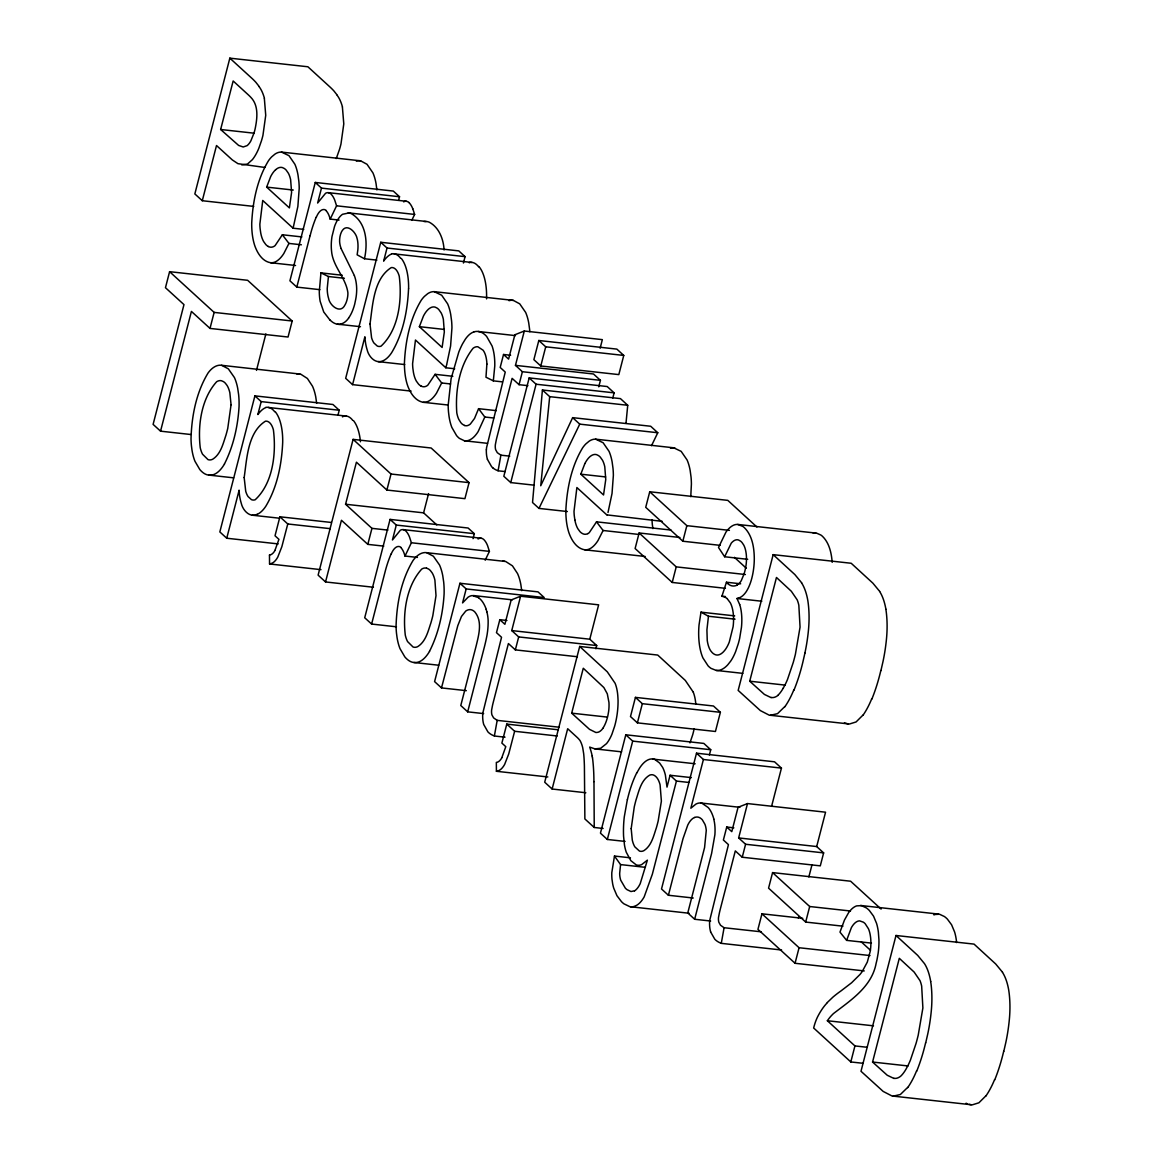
<?xml version="1.0" encoding="UTF-8"?>
<svg xmlns="http://www.w3.org/2000/svg" width="1163" height="1163" viewBox="0 0 1163 1163"><rect width="100%" height="100%" fill="white"/><g stroke="black" fill="none" stroke-linecap="round" stroke-linejoin="round"><path stroke-width="1.5" d="M408.547 288.657C407.559 310.768 403.11 333.519 391.64 352.694A42.769 18.957 -83.7 0 1 383.063 360.763C375.431 364.368 368.656 356.634 367.13 349.758A36.983 16.384 -83.7 0 1 364.891 336.776L352.578 384.633L411.106 391.102M486.556 298.891L486.585 297.277A41.272 18.288 -83.7 0 0 479.345 267.054L478.705 266.487M625.985 423.361L627.729 405.276L620.446 398.618L542.409 389.998L532.538 502.518L538.978 508.405L567.355 511.531M542.409 389.998L549.692 396.656L540.737 485.756L572.647 417.648L650.684 426.254L657.778 432.738L651.513 445.705M690.764 496.688L691.404 484.012A43.787 19.408 -83.7 0 0 691.04 476.99L690.168 470.55A42.958 19.03 -83.7 0 0 687.071 459.937L681.169 451.36L673.711 447.799A43.99 19.495 -83.7 0 0 670.47 448.206M742.837 673.362L716.234 670.426L711.044 668.376A64.561 28.61 -83.7 0 1 708.078 665.847L702.903 657.88A42.769 18.942 -83.7 0 1 699.733 646.715A45.779 20.28 -83.7 0 1 699.007 641.031A42.638 18.899 -83.7 0 1 699.036 624.996L700.984 612.16L708.456 616.245L706.915 629.895L707.235 640.362A25.586 11.339 -83.7 0 0 710.695 650.8L712.076 652.472A34.512 15.293 -83.7 0 0 713.806 653.926L715.056 654.595A28.305 12.546 -83.7 0 0 720.886 653.911L721.554 653.446A32.797 14.538 -83.7 0 0 723.575 651.673L724.869 650.175A28.639 12.691 -83.7 0 0 729.288 642.049L733.097 626.755A26.429 11.703 -83.7 0 0 733.475 616.012A28.595 12.662 -83.7 0 0 733.083 612.16A26.676 11.819 -83.7 0 0 730.349 602.87L727.268 598.756M502.198 381.842L493.33 380.853L494.784 365.865A36.475 16.166 -83.7 0 0 492.08 345.993L486.672 336.485A62.889 27.868 -83.7 0 0 484.433 334.304A51.884 22.984 -83.7 0 0 473.835 331.906M342.227 275.238L320.944 272.883L319.287 291.826A33.654 14.915 -83.7 0 0 320.159 301.348L323.736 311.989L330.205 320.363M376.885 260.134L364.47 258.753C367.93 243.212 366.679 222.598 351.415 213.701A49.951 22.126 -83.7 0 0 348.973 212.945L342.562 214.283A28.93 12.822 -83.7 0 0 338.215 218.935L337.532 220.011A26.851 11.892 -83.7 0 0 334.551 226.422L332.007 236.482A26.138 11.586 -83.7 0 0 331.295 243.794L331.266 245.64A24.394 10.816 -83.7 0 0 331.542 250.975C332.691 266.371 345.876 277.666 347.882 292.669A10.234 4.536 -83.7 0 1 347.65 296.725L347.417 298.121A14.16 6.266 -83.7 0 1 346.167 302.438A13.694 6.062 -83.7 0 1 345.004 304.895C340.454 314.519 329.652 305.476 328.577 298.266A20.934 9.275 -83.7 0 1 327.457 292.669A21.414 9.493 -83.7 0 1 327.225 288.497L328.431 276.518L320.944 272.883M527.915 385.665L519.047 384.677L512.113 378.338L497.284 435.863A87.923 38.961 -83.7 0 0 496.296 439.847L495.351 444.688A5.364 2.384 -83.7 0 0 495.293 445.356A7.618 3.373 -83.7 0 0 495.642 449.688L497.313 452.683L500.89 455.169L498.084 470.797L505.178 471.582M505.018 737.182L494.377 736.005L497.183 720.362L493.606 717.891L491.934 714.896A7.618 3.373 -83.7 0 1 491.571 710.564A5.364 2.384 -83.7 0 1 491.644 709.895L492.589 705.054A87.923 38.961 -83.7 0 1 493.577 701.056L508.405 643.546L515.34 649.884L577.415 656.746M781.58 950.011L721.278 943.353L724.084 927.725L720.522 925.239L718.836 922.244A7.618 3.373 -83.7 0 1 718.472 917.912A5.364 2.384 -83.7 0 1 718.545 917.244L719.504 912.403A87.923 38.961 -83.7 0 1 720.479 908.419L735.307 850.894L742.241 857.233L820.293 865.854L823.637 852.886L816.688 846.548L738.65 837.927L747.504 803.575L825.556 812.196L816.688 846.548M689.121 913.246L629.866 906.675L623.92 903.825A81.323 36.024 -83.7 0 1 621.493 901.674L616.942 895.684L613.744 888.183A38.248 16.951 -83.7 0 1 612.668 883.865L611.985 879.228A25.484 11.296 -83.7 0 1 611.811 872.628L614.471 856.055L620.562 864.589L619.675 873.398A13.302 5.888 -83.7 0 0 620.083 877.658A20.905 9.26 -83.7 0 0 620.708 880.173L625.36 888.183A56.609 25.077 -83.7 0 0 627.09 889.695L630.986 891.527L634.504 890.829M804.927 653.097L802.892 661.994A105.629 46.796 -83.7 0 1 793.835 690.444M627.38 799.461L624.269 816.964A56.885 25.208 -83.7 0 0 623.572 836.212L624.458 844.934A36.94 16.369 -83.7 0 0 626.29 852.261L630.811 860.635L636.234 864.879A35.253 15.613 -83.7 0 0 641.656 864.618L647.384 860.155L640.188 883.72A24.045 10.656 -83.7 0 1 634.504 890.902M880.929 670.615L882.964 661.718A90.205 39.964 -83.7 0 0 886.511 638.574A60.214 26.676 -83.7 0 0 885.872 609.223M925.719 1042.833L927.754 1033.951A90.205 39.964 -83.7 0 0 931.301 1010.807A60.214 26.676 -83.7 0 0 930.676 981.441M1003.771 1051.454L1005.806 1042.557A90.205 39.964 -83.7 0 0 1009.353 1019.428A60.214 26.676 -83.7 0 0 1008.714 990.062A50.765 22.49 -83.7 0 0 1002.477 972.355M160.552 431.168L191.415 311.422L210.009 328.417L288.046 337.023L292.175 321.003L247.632 280.298L169.594 271.677L165.466 287.712L183.972 304.619L153.109 424.379L160.552 431.168L190.703 434.497M337.299 95.25L333.941 90.976A189.264 83.852 -83.7 0 0 330.437 87.414L307.89 66.771L229.838 58.15L194.846 193.93L202.289 200.719L253.723 206.403M202.289 200.719L216.507 145.52L232.396 159.985L237.964 163.678L264.844 167.457M220.636 129.5L233.152 80.974L248.141 94.683A172.531 76.438 -83.7 0 1 250.83 97.329C258.971 105.629 257.212 118.757 255.075 129.108A37.579 16.645 -83.7 0 1 254.028 132.989L250.874 140.854A22.024 9.755 -83.7 0 1 247.079 145.651L243.198 146.989L238.619 145.419L220.636 129.5L254.348 133.222M210.009 328.417L214.137 312.396L169.594 271.677M256.485 370.372L265.876 333.926M337.997 415.031L339.233 410.234L332.952 404.491L254.901 395.871L219.836 531.927L226.741 538.236L278.175 543.906M398.662 200.051L399.52 196.736L393.312 191.066L315.275 182.446L289.921 280.806L296.812 287.101L319.869 289.66M257.895 414.391L261.195 401.613L254.901 395.871M226.741 538.236L239.084 490.35M315.275 182.446L321.482 188.115L317.63 203.031L325.582 193.247A20.251 8.97 -83.7 0 1 330.874 193.916A31.532 13.971 -83.7 0 1 334.726 200.109L336.572 205.807L330.219 219.095L339.087 220.083M296.812 287.101L310.085 235.609M331.353 522.463L279.905 516.794L275.02 535.78L278.931 539.356L274.991 550.259M279.905 516.794L287.77 523.975L281.853 546.697L277.768 557.121A23.987 10.627 -83.7 0 1 272.098 563.197L269.554 563.968L269.467 555.085M463.426 263.027L465.069 256.645L458.789 250.888L380.752 242.282L345.673 378.324L352.578 384.633M383.732 260.803L387.032 248.024L380.752 242.282M387.904 530.11L371.942 528.351L345.571 504.248L356.416 462.191L386.886 490.045L464.924 498.665L469.052 482.645L431.139 448.002L353.101 439.381L318.11 575.147L325.538 581.951L373.425 587.242M325.538 581.951L341.442 520.268L367.813 544.371L383.775 546.13M367.813 544.371L371.942 528.351M386.886 490.045L391.015 474.024L353.101 439.381M473.036 538.658L474.33 533.686L468.108 528.017L390.07 519.396L364.717 617.757L371.622 624.051L396.452 626.799M390.07 519.396L396.278 525.065L392.44 539.981L400.392 530.183A20.251 8.97 -83.7 0 1 405.683 530.866A31.532 13.971 -83.7 0 1 409.521 537.059L411.382 542.758L405.015 556.045L417.43 557.426M371.622 624.051L384.895 572.559A70.391 31.183 -83.7 0 1 391.03 554.097M436.794 524.906L423.608 512.854L428.58 493.592M510.63 355.267L503.535 354.482L500.192 367.45L505.251 372.073L486.585 447.595A12.619 5.597 -83.7 0 0 486.396 449.79M598.756 386.814L600.428 380.33L522.391 371.724L515.456 365.371L524.309 331.019L602.347 339.64L600.137 348.231M459.952 583.259L466.174 588.929L544.211 597.549L538.004 591.865L459.952 583.259L434.599 681.605L441.504 687.914L466.334 690.662M466.174 588.929L462.569 602.914L467.962 597.288A35.486 15.73 -83.7 0 1 472.251 595.572L478.633 597.651M519.047 384.677L522.391 371.724M441.504 687.914L457.786 625.694L461.464 616.463L465.781 611.026A28.857 12.793 -83.7 0 1 472.847 610.415L473.399 610.779A34.018 15.075 -83.7 0 1 474.853 611.985C482.689 621.507 478.763 634.969 476.205 645.712L460.781 705.534L467.686 711.843L483.648 713.602M612.756 398.109L614.122 392.847L607.217 386.538L529.18 377.917L503.826 476.278L510.731 482.587L533.788 485.131M538.818 340.497L533.875 359.672L540.78 365.982L618.818 374.602L623.761 355.427L616.87 349.118L538.818 340.497L545.723 346.807L623.761 355.427M510.731 482.587L536.085 384.226L529.18 377.917M540.78 365.982L545.723 346.807M467.686 711.843L484.637 645.988A136.027 60.272 -83.7 0 0 485.945 640.435L486.832 636.161A25.964 11.499 -83.7 0 0 487.224 633.85A35.035 15.526 -83.7 0 0 488.14 620.504A24.874 11.019 -83.7 0 0 486.832 611.782M506.923 620.475L499.828 619.69L496.485 632.657L501.544 637.28L482.878 712.803A12.619 5.597 -83.7 0 0 482.689 714.998A17.721 7.85 -83.7 0 0 483.721 724.476L487.879 731.847A55.039 24.379 -83.7 0 0 489.071 732.981A67.817 30.049 -83.7 0 0 494.391 735.917M596.721 645.538L518.683 636.917L511.749 630.579L520.602 596.226L598.64 604.833L589.786 639.199L596.721 645.538L595.892 648.78M515.34 649.884L518.683 636.917M558.211 729.783L506.777 724.098L501.878 743.084L505.789 746.661L501.864 757.578M506.777 724.098L514.628 731.28L508.711 754.002L504.64 764.425A23.987 10.627 -83.7 0 1 498.971 770.517L496.412 771.287L496.339 762.405A17.256 7.647 -83.7 0 0 501.907 757.695M693.133 691.927L685.312 680.428L657.735 655.06L579.697 646.454L544.706 782.219L552.134 789.023L585.832 792.744M552.134 789.023L567.675 728.721L576.993 737.255A64.27 28.479 -83.7 0 1 579.988 740.511L580.279 741.035A29.235 12.953 -83.7 0 1 582.721 747.78L583.681 753.74A69.155 30.645 -83.7 0 1 584.175 760.282A150.899 66.858 -83.7 0 1 584.408 766.199L584.873 818.941L594.235 827.475L603.103 828.463M602.797 728.46A22.199 9.842 -83.7 0 1 596.75 732.443A28.29 12.531 -83.7 0 1 595.863 732.486L589.539 729.361L571.687 713.166L583.274 668.245L603.873 687.551L607.304 693.831L608.947 702.408A21.065 9.333 -83.7 0 1 608.598 711.596L607.973 715.143A26.807 11.877 -83.7 0 1 607.188 718.356A24.074 10.671 -83.7 0 1 602.783 728.372M679.919 537.48L639.127 532.974L635.114 548.529L672.214 582.445L725.421 588.318M756.939 527.013L727.791 500.366L649.739 491.76L645.727 507.315L682.841 541.231L720.086 545.345M709.372 754.991L710.738 749.728L703.833 743.419L625.796 734.798L600.442 833.159L607.333 839.468L625.083 841.416M635.434 697.378L630.491 716.553L637.397 722.863L715.434 731.483L720.377 712.308L713.471 705.999L635.434 697.378L642.339 703.688L720.377 712.308M672.214 582.445L676.226 566.875L639.127 532.974M682.841 541.231L686.853 525.661L649.739 491.76M607.333 839.468L632.687 741.107L625.796 734.798M637.397 722.863L642.339 703.688M691.36 777.611L670.062 775.256L667.01 787.118L665.367 775.009A35.995 15.948 -83.7 0 0 662.663 767.435L659.639 763.044L655.351 759.846M670.062 775.256L676.43 781.071L652.356 874.183L644.186 896.877A36.213 16.049 -83.7 0 1 636.219 905.541L634.155 906.413A42.013 18.623 -83.7 0 1 632.032 906.806L630.593 906.777M771.578 806.381L781.449 768.103L774.543 761.809L696.506 753.188L661.514 888.968L668.405 895.263L693.235 898.01M668.405 895.263L683.015 838.654L687.755 825.076A23.885 10.583 -83.7 0 1 694.645 817.473M696.506 753.188L703.411 759.497L690.851 808.212L695.954 804.069A38.423 17.023 -83.7 0 1 701.827 803.168L708.136 807.485A39.993 17.721 -83.7 0 1 713.849 819.072M879.679 591.4L872.89 583.172L851.2 563.27L773.162 554.649L738.171 690.415L760.34 710.578L769.194 715.158L849.426 724.011L856.07 721.961L862.873 715.187M771.098 697.626L764.396 694.413L749.728 681.198L776.462 577.473L791.32 591.255L797.178 599.832A31.154 13.796 -83.7 0 1 798.836 605.254L800.057 627.119L795.39 654.333A133.047 58.95 -83.7 0 1 793.224 662.532L787.555 679.323A62.642 27.752 -83.7 0 1 785.432 684.062L783.31 688.089M710.637 921.023L694.66 919.264L711.611 853.409L714.896 834.714A26.691 11.834 -83.7 0 0 714.009 820.133L713.791 819.174M733.824 827.823L726.73 827.038L723.386 840.006L728.445 844.629L709.779 920.151A12.619 5.597 -83.7 0 0 709.59 922.346A17.721 7.85 -83.7 0 0 710.637 931.825M742.241 857.233L745.585 844.265L738.65 837.927M802.746 918.319L761.954 913.813L757.942 929.368L795.056 963.284L864.225 970.916M881.103 909.073L850.618 881.22L772.581 872.599L768.569 888.154L805.683 922.07L842.928 926.184M808.852 876.946L812.007 864.749M795.056 963.284L799.068 947.729L761.954 913.813M805.683 922.07L809.681 906.515L772.581 872.599M863.222 1063.316L850.807 1061.95L854.936 1045.93L827.373 1020.736A59.4 26.313 -83.7 0 1 832.621 1014.412A53.6 23.754 -83.7 0 1 833.449 1013.584C850.909 1000.136 871.857 986.704 876.146 963.24A45.72 20.265 -83.7 0 0 877.091 959.242L878.138 953.311A36.998 16.384 -83.7 0 0 878.937 939.704L878.356 932.072A38.917 17.241 -83.7 0 0 876.553 923.364L873.544 916.168L869.343 910.484A75.086 33.262 -83.7 0 0 866.362 907.91L861.463 905.628L856.709 905.875A39.368 17.445 -83.7 0 0 852.988 907.925A37.478 16.602 -83.7 0 0 848.568 912.737L844.469 920.049L839.977 932.13L846.62 940.373L871.45 943.106M1002.521 972.239L995.732 964.011L974.042 944.109L896.004 935.488L860.998 1071.268L883.168 1091.417L892.021 1095.997L972.253 1104.85L978.897 1102.8L985.701 1096.026M893.94 1078.464L887.238 1075.252L872.57 1062.037L899.304 958.312L914.162 972.094L920.02 980.671A31.154 13.796 -83.7 0 1 921.663 986.093L922.884 1007.958L918.218 1035.172A133.047 58.95 -83.7 0 1 916.066 1043.371L910.396 1060.176A62.642 27.752 -83.7 0 1 908.274 1064.901L906.137 1068.942A40.705 18.041 -83.7 0 1 900.802 1076.095A33.233 14.726 -83.7 0 1 893.954 1078.305M446.723 364.426L450.59 345.963L451.942 327.879A43.787 19.408 -83.7 0 0 451.578 320.843L450.706 314.417A42.958 19.03 -83.7 0 0 447.61 303.805L441.693 295.228L434.235 291.666A43.99 19.495 -83.7 0 0 427.737 293.643L424.437 296.391A44.761 19.829 -83.7 0 0 421.21 300.287C409.914 318.909 405.465 341.195 404.433 362.74A43.874 19.437 -83.7 0 0 404.84 372.145A44.746 19.829 -83.7 0 0 405.407 376.507A43.453 19.262 -83.7 0 0 407.791 386.072C410.408 393.109 415.38 401.09 423.434 402.311L448.264 405.044M608.016 512.461L612.029 493.49L613.366 475.391A43.787 19.408 -83.7 0 0 613.003 468.369L612.131 461.929A42.958 19.03 -83.7 0 0 609.034 451.317L603.117 442.74L595.674 439.178A43.99 19.495 -83.7 0 0 589.161 441.17L585.861 443.917A44.761 19.829 -83.7 0 0 582.648 447.799C571.353 466.421 566.89 488.707 565.858 510.252A43.874 19.437 -83.7 0 0 566.265 519.672A44.746 19.829 -83.7 0 0 566.832 524.033A43.453 19.262 -83.7 0 0 569.216 533.584C571.847 540.621 576.804 548.616 584.873 549.823L645.174 556.481M446.592 364.935L445.822 367.77L454.689 368.758M846.62 940.373L851.374 927.667A24.743 10.961 -83.7 0 1 854.805 923.131A25.324 11.223 -83.7 0 1 859.69 920.892L863.397 922.201A40.545 17.968 -83.7 0 1 865.214 923.756L868.47 928.801A25.15 11.136 -83.7 0 1 870.535 936.985A27.36 12.124 -83.7 0 1 870.767 939.37L870.84 940.562A23.434 10.38 -83.7 0 1 870.2 951.465L867.293 962.121L862.205 971.556A60.709 26.894 -83.7 0 1 859.995 974.463L851.578 982.793L840.965 990.934A260.439 115.384 -83.7 0 0 832.926 997.127L827.329 1002.491M303.747 229.387L293.105 228.21L297.873 206.403L299.211 188.319A43.787 19.408 -83.7 0 0 298.847 181.283L297.975 174.857A42.958 19.03 -83.7 0 0 294.879 164.245L288.976 155.668L281.519 152.091A43.99 19.495 -83.7 0 0 275.006 154.083L271.706 156.831A44.761 19.829 -83.7 0 0 268.493 160.712C257.197 179.349 252.749 201.621 251.717 223.18A43.874 19.437 -83.7 0 0 252.109 232.585A44.746 19.829 -83.7 0 0 252.676 236.947A43.453 19.262 -83.7 0 0 255.06 246.498C257.692 253.549 262.649 261.53 270.717 262.736L295.547 265.484M662.241 521.358L607.348 514.933M275.544 169.827A30.732 13.622 -83.7 0 1 276.838 168.78A27.738 12.284 -83.7 0 1 282.493 167.603L284.324 168.504A35.21 15.599 -83.7 0 1 286.156 170.074L288.366 173.214A26.298 11.659 -83.7 0 1 290.634 179.742L291.593 192.447L289.383 207.886L266.661 187.112L270.703 176.514A29.526 13.084 -83.7 0 1 275.544 169.813M419.378 326.672L423.434 316.074A29.526 13.084 -83.7 0 1 428.26 309.373A30.732 13.622 -83.7 0 1 429.569 308.355A27.738 12.284 -83.7 0 1 435.224 307.163L437.041 308.064A35.21 15.599 -83.7 0 1 438.873 309.634L441.082 312.774A26.298 11.659 -83.7 0 1 443.365 319.316L444.324 332.007L442.114 347.446L419.378 326.672L444.208 329.42M584.858 463.586A29.526 13.084 -83.7 0 1 589.685 456.899A30.732 13.622 -83.7 0 1 590.993 455.867A27.738 12.284 -83.7 0 1 596.648 454.675L598.465 455.576A35.21 15.599 -83.7 0 1 600.312 457.161L602.521 460.286A26.298 11.659 -83.7 0 1 604.789 466.828L605.749 479.519L603.539 494.958L580.802 474.184L584.858 463.586M727.297 598.611A54.283 24.06 -83.7 0 0 721.903 596.314L726.453 582.227L740.642 583.797M496.31 410.641L478.575 408.678L474.533 418.447L470.346 424.059A24.219 10.729 -83.7 0 1 464.575 425.498M747.693 559.316L724.636 556.757L731.222 543.223A23.216 10.293 -83.7 0 1 732.821 541.58A23.667 10.482 -83.7 0 1 738.563 539.995L740.598 541.158A32.622 14.45 -83.7 0 1 742.067 542.598L743.724 545.04A22.315 9.886 -83.7 0 1 746.181 553.661A23.478 10.394 -83.7 0 1 746.384 555.783A21.268 9.42 -83.7 0 1 745.992 565.567L745.12 570.074A30.718 13.607 -83.7 0 1 744.058 573.955L741.354 580.482A18.608 8.243 -83.7 0 1 738.679 583.928L736.891 585.12M478.575 408.678L484.811 417.023L478.138 431.604A41.025 18.172 -83.7 0 1 473.152 437.637A42.377 18.782 -83.7 0 1 471.393 438.974A40.894 18.114 -83.7 0 1 464.459 440.792L459.385 438.364A61.45 27.229 -83.7 0 1 456.565 435.587L451.869 427.461A42.275 18.724 -83.7 0 1 449.049 416.47L448.525 412.182A42.173 18.681 -83.7 0 1 448.177 405.247L451.099 378.702L458.774 352.127A61.668 27.331 -83.7 0 1 462.554 343.812L465.244 339.349A39.004 17.285 -83.7 0 1 473.835 331.949M689.95 742.866L692.639 734.943A42.333 18.753 -83.7 0 0 694.107 728.954M268.333 246.483A26.327 11.659 -83.7 0 0 273.654 246.571A23.696 10.496 -83.7 0 0 275.137 245.553L282.362 234.766L288.947 243.416L283.845 253.476A42.173 18.681 -83.7 0 1 276.663 261.152A40.487 17.939 -83.7 0 1 272.433 262.693L270.717 262.736M421.064 386.043A26.327 11.659 -83.7 0 0 426.385 386.131A23.696 10.496 -83.7 0 0 427.853 385.113L435.093 374.326L441.664 382.976L436.576 393.036A42.173 18.681 -83.7 0 1 429.38 400.712A40.487 17.939 -83.7 0 1 425.149 402.253L423.434 402.311M587.809 533.599A23.696 10.496 -83.7 0 0 589.292 532.639L596.517 521.838L603.103 530.488L598 540.548A42.173 18.681 -83.7 0 1 590.804 548.238A40.487 17.939 -83.7 0 1 586.574 549.779L584.873 549.823M411.789 220.33L414.624 214.428L412.778 208.7M485.175 560.232L489.419 551.378L487.573 545.636A31.532 13.971 -83.7 0 0 483.721 539.472A20.251 8.97 -83.7 0 0 478.429 538.789L478.066 539.021M538.978 508.405L579.741 424.132L657.778 432.738M636.83 772.857L639.446 768.321A41.592 18.434 -83.7 0 1 655.394 759.643M224.444 463.979C233.414 446.272 237.877 426.298 239.055 406.541A44.805 19.844 -83.7 0 0 238.633 394.679L237.688 388.238A44.761 19.829 -83.7 0 0 234.432 377.568L228.341 368.845L221.624 365.298A47.014 20.832 -83.7 0 0 213.716 367.363L212.713 368.075A41.534 18.404 -83.7 0 0 208.046 373.018C196.184 392.571 191.648 416.121 191.023 438.756A42.319 18.753 -83.7 0 0 191.43 445.778L191.997 450.139A44.179 19.567 -83.7 0 0 194.962 461.275L199.803 469.532A64.169 28.435 -83.7 0 0 202.507 472.236A52.422 23.231 -83.7 0 0 213.977 474.446A44.063 19.524 -83.7 0 0 224.459 464.037M429.496 651.367C438.48 633.646 442.929 613.686 444.106 593.93A44.805 19.844 -83.7 0 0 443.685 582.052L442.74 575.612A44.761 19.829 -83.7 0 0 439.498 564.956L433.392 556.234L426.676 552.687A47.014 20.832 -83.7 0 0 418.767 554.736L417.764 555.463A41.534 18.404 -83.7 0 0 413.098 560.406C401.235 579.959 396.699 603.495 396.074 626.145A42.319 18.753 -83.7 0 0 396.481 633.166L397.048 637.513A44.179 19.567 -83.7 0 0 400.014 648.663L404.855 656.921A64.169 28.435 -83.7 0 0 407.559 659.61A52.422 23.231 -83.7 0 0 419.029 661.834A44.063 19.524 -83.7 0 0 429.51 651.425M784.821 706.566L777.524 713.66L770.299 715.318M907.663 1087.405L900.366 1094.514L893.126 1096.171M524.309 331.019L514.875 334.755L508.594 359.105L503.535 354.482M520.602 596.226L511.168 599.948L504.887 624.313L499.828 619.69M747.504 803.575L738.069 807.296L731.789 831.661L726.73 827.038M257.227 514.308C249.623 518.029 242.805 510.208 241.293 503.361A36.983 16.384 -83.7 0 1 239.04 490.379M739.392 597.826L736.993 598.494L739.668 604.542M934.747 914.496L939.515 914.234L944.4 916.531A75.086 33.262 -83.7 0 1 947.38 919.104L951.596 924.789L954.605 931.985A38.917 17.241 -83.7 0 1 956.408 940.693L956.611 942.582M423.957 221.508L427.01 221.566A49.951 22.126 -83.7 0 1 429.467 222.307C439.192 227.614 443.568 239.389 444.062 249.972M716.234 670.426L717.28 670.484A46.069 20.411 -83.7 0 0 723.604 668.405L724.68 667.649A50.91 22.562 -83.7 0 0 727.82 664.742L730.698 661.093A41.548 18.404 -83.7 0 0 735.627 651.629L738.287 643.706A52.568 23.289 -83.7 0 0 739.668 638.269L741.456 627.322A32.491 14.392 -83.7 0 0 739.697 604.498M241.773 164.913L247.486 164.041L252.371 159.665A43.336 19.204 -83.7 0 0 258.826 148.282L261.457 140.796A55.417 24.554 -83.7 0 0 262.94 135.359L265.731 115.297L264.35 98.419M281.519 152.091L360.632 160.828L367.014 164.288L372.916 172.865A42.958 19.03 -83.7 0 1 376.027 183.463L376.885 189.903M321.482 188.115L399.52 196.736M328.344 192.665L406.381 201.286M266.661 187.112L293.265 190.049M336.572 205.807L414.624 214.428M348.159 212.844L426.196 221.464M282.362 234.766L301.871 236.918M387.032 248.024L465.069 256.645M394.039 253.868L472.076 262.489M288.947 243.416L301.362 244.782M328.431 276.518L344.393 278.291M434.235 291.666L513.363 300.403L519.73 303.848L525.647 312.425A42.958 19.03 -83.7 0 1 528.743 323.038L529.616 329.463A43.787 19.408 -83.7 0 1 529.805 331.76M478.226 331.499L515.485 335.613M337.415 324.157L360.472 326.701M214.137 312.396L292.175 321.003M515.456 365.371L593.493 373.992L600.428 380.33M378.106 361.62L404.709 364.557M536.085 384.226L614.122 392.847M435.093 374.326L452.829 376.289M441.664 382.976L450.546 383.95M549.692 396.656L627.729 405.276M221.624 365.298L300.636 374.123L307.395 378.469L312.484 386.189A44.761 19.829 -83.7 0 1 315.74 396.859L316.67 403.299M484.811 417.023L493.679 417.997M261.195 401.613L339.233 410.234M595.674 439.178L674.787 447.915M268.188 407.457L346.24 416.078M464.459 440.792L487.515 443.336M500.89 455.169L509.757 456.143M580.802 474.184L605.647 476.932M391.015 474.024L469.052 482.645M724.636 556.757L718.501 547.497L725.974 532.087A40.182 17.808 -83.7 0 1 737.764 524.44L816.644 533.177L820.845 535.024A57.278 25.382 -83.7 0 1 822.517 536.361C829.379 543.092 831.458 553.137 832.199 562.354M686.853 525.661L729.419 530.372M208.788 475.086L233.618 477.833M596.517 521.838L671.007 530.066M603.103 530.488L638.574 534.413M345.571 504.248L423.608 512.854M396.278 525.065L474.33 533.686M403.139 529.616L481.191 538.236M252.269 515.209L278.873 518.146M287.77 523.975L330.336 528.671M676.226 566.875L745.396 574.522M411.382 542.758L489.419 551.378M426.676 552.687L505.687 561.496L512.447 565.843L517.535 573.563A44.761 19.829 -83.7 0 1 520.791 584.233L521.722 590.673M721.918 596.154L725.465 596.546M736.993 598.494L761.823 601.242M269.554 563.968L320.988 569.652M700.984 612.16L734.682 615.881M708.456 616.245L735.06 619.181M473.312 595.529L512.331 599.846M511.749 630.579L589.786 639.199M749.728 681.198L785.199 685.109M413.839 662.474L438.669 665.221M571.687 713.166L607.159 717.077M497.183 720.362L559.258 727.224M632.687 741.107L710.738 749.728M514.628 731.28L557.208 735.99M703.411 759.497L781.449 768.103M592.2 756.023A59.269 26.269 -83.7 0 0 589.685 747.097L594.976 748.899L621.58 751.836M652.588 759.076L695.154 763.771M676.43 781.071L688.845 782.452M496.412 771.287L547.846 776.957M700.867 803.008L739.886 807.311M745.585 844.265L823.637 852.886M614.471 856.055L630.448 857.814M620.562 864.589L645.392 867.336M860.504 905.468L938.541 914.089M809.681 906.515L850.487 911.007M724.084 927.725L761.329 931.825M799.068 947.729L870.011 955.55M827.373 1020.736L873.486 1025.824M854.936 1045.93L867.351 1047.296M872.57 1062.037L908.041 1065.948M594.976 748.899L600.675 748.274L606.49 743.651A35.486 15.715 -83.7 0 0 611.912 734.26L614.602 726.323A42.333 18.753 -83.7 0 0 618.062 700.504L617.931 697.815A32.099 14.218 -83.7 0 0 615.111 683.277L607.275 671.807L579.697 646.454M360.632 160.828L359.556 160.712A43.99 19.495 -83.7 0 0 356.314 161.119M513.363 300.403L512.287 300.272A43.99 19.495 -83.7 0 0 509.045 300.694M737.764 524.455L742.808 526.403A57.278 25.382 -83.7 0 1 744.48 527.755C752.446 535.765 754.176 547.86 754.293 558.691A36.416 16.137 -83.7 0 1 751.85 578.084A31.314 13.869 -83.7 0 1 745.759 592.345A32.782 14.523 -83.7 0 1 739.392 597.767M848.336 723.938L844.396 722.906M971.178 1104.777L968.953 1104.341M426.53 568.14L428.522 569.012A34.192 15.148 -83.7 0 1 430.455 570.64L432.127 572.85A27.331 12.11 -83.7 0 1 434.904 580.163L436.009 595.616L432.81 615.75A88.839 39.353 -83.7 0 1 430.979 622.641C428.1 631.116 425.876 641.409 417.822 646.57A27.243 12.066 -83.7 0 1 413.039 646.991L407.602 641.613A27.287 12.095 -83.7 0 1 405.291 635.143C402.703 612.843 406.309 586.167 421.704 569.1A27.49 12.182 -83.7 0 1 426.53 568.14M464.575 425.484L462.525 424.306A33.887 15.017 -83.7 0 1 460.81 422.605L458.804 419.392A25.382 11.252 -83.7 0 1 456.797 412.865C455.198 390.928 459.152 365.705 473.108 348.231A26.676 11.819 -83.7 0 1 477.862 346.778L483.038 350.165A22.475 9.958 -83.7 0 1 486.904 364.063M967.223 1103.745L966.06 1103.222M493.33 380.853L485.974 377.219L486.875 364.077M364.47 258.753L357.143 254.813L357.826 249.972A18.288 8.112 -83.7 0 0 357.55 240.508A17.183 7.618 -83.7 0 0 357.026 238.27C355.965 232.426 347.301 223.122 342.329 230.463A10.322 4.579 -83.7 0 0 339.625 241.831A16.558 7.327 -83.7 0 0 341.21 248.548M268.333 246.512L267.374 245.916A36.271 16.064 -83.7 0 1 265.804 244.535L263.623 241.541A28.464 12.604 -83.7 0 1 260.716 232.905L260.134 228.762A29.627 13.127 -83.7 0 1 259.858 224.183L262.736 200.472L293.105 228.21M421.064 386.072L420.105 385.491A36.271 16.064 -83.7 0 1 418.535 384.095L416.339 381.101A28.464 12.604 -83.7 0 1 413.447 372.465L412.865 368.322A29.627 13.127 -83.7 0 1 412.589 363.757L415.467 340.032L445.822 367.77M229.838 58.15L252.4 78.779A189.264 83.852 -83.7 0 1 255.904 82.355L259.262 86.629M773.162 554.649L794.852 574.551L801.641 582.779M734.391 557.324L746.312 568.227M572.647 417.648L579.741 424.132M607.246 515.296L576.892 487.544L574.013 511.269A29.627 13.127 -83.7 0 0 574.289 515.834L574.871 519.992M896.004 935.488L917.694 955.39L924.483 963.633A50.765 22.49 -83.7 0 1 930.691 981.427M861.202 941.812L870.476 950.287M694.66 919.264L687.769 912.955L704.574 847.58L706.275 830.382A18.317 8.112 -83.7 0 0 704.967 824.363L702.379 819.886A33.727 14.945 -83.7 0 0 701.405 818.883A29.511 13.084 -83.7 0 0 694.645 817.458M850.807 1061.95L813.664 1028.005A31.924 14.145 -83.7 0 1 817.444 1017.145A68.152 30.194 -83.7 0 1 827.358 1002.666M726.453 582.227L727.108 583.012A18.027 7.981 -83.7 0 0 727.515 583.433M341.152 248.664L341.413 249.231A82.835 36.707 -83.7 0 0 341.995 250.438L354.381 275.573M486.178 609.441L486.846 611.738M710.593 931.883L714.78 939.195A55.039 24.379 -83.7 0 0 715.972 940.329A67.817 30.049 -83.7 0 0 721.293 943.28M487.399 459.327L491.586 466.639A55.039 24.379 -83.7 0 0 492.778 467.773M342.402 107.04L343.783 123.918L340.977 143.979A55.417 24.554 -83.7 0 1 339.494 149.416L336.863 156.889A43.336 19.204 -83.7 0 1 336.151 158.575M592.156 756.066L592.461 757.898M652.908 528.598L652.327 524.455A29.627 13.127 -83.7 0 1 652.065 519.89M593.973 781.594L594.235 827.475M337.241 95.424A44.95 19.916 -83.7 0 1 342.46 106.923M259.204 86.803A44.95 19.916 -83.7 0 1 264.423 98.303M408.925 202.522A31.532 13.971 -83.7 0 1 412.763 208.729M403.619 201.839A20.251 8.97 -83.7 0 1 408.925 202.536M310.128 235.638A70.391 31.183 -83.7 0 1 316.22 217.161M316.292 217.292A18.506 8.199 -83.7 0 1 326.192 210.416M326.12 210.721A26.168 11.601 -83.7 0 1 330.161 219.167M340.425 324.303A55.039 24.379 -83.7 0 1 330.248 320.203M348.595 318.197A33.349 14.77 -83.7 0 1 341.035 323.896M348.566 318.066A30.616 13.563 -83.7 0 0 354.671 304.284L355.776 299.036A24.089 10.671 -83.7 0 0 356.692 288.453A27.389 12.139 -83.7 0 0 354.352 275.616M469.721 262.402A38.495 17.052 -83.7 0 1 478.604 266.792M469.227 262.78A40.996 18.157 -83.7 0 1 469.707 262.576M383.761 260.919A40.996 18.157 -83.7 0 1 391.655 253.956M401.308 258.433A41.272 18.288 -83.7 0 1 408.606 288.642M391.684 253.796A38.495 17.052 -83.7 0 1 400.566 258.186M487.428 459.269A17.721 7.85 -83.7 0 1 486.338 449.805M498.098 470.724A67.817 30.049 -83.7 0 1 492.763 467.831M587.809 533.643A26.327 11.659 -83.7 0 1 582.489 533.57L581.529 533.003A36.271 16.064 -83.7 0 1 579.959 531.622L577.778 528.627A28.464 12.604 -83.7 0 1 574.871 519.992M813.257 533.279A40.182 17.808 -83.7 0 1 815.801 533.061M736.891 585.236A37.536 16.631 -83.7 0 1 727.529 583.404M871.727 698.789A73.196 32.433 -83.7 0 1 862.917 715.376M880.827 670.528A105.629 46.796 -83.7 0 1 871.872 699.065M879.65 591.516A50.765 22.49 -83.7 0 1 885.886 609.194M793.689 690.168A73.196 32.433 -83.7 0 1 784.865 706.755M804.898 653.083A90.205 39.964 -83.7 0 0 808.474 629.968A60.214 26.676 -83.7 0 0 807.834 600.602A50.765 22.49 -83.7 0 0 801.598 582.896M783.295 688.06A40.705 18.041 -83.7 0 1 777.96 695.256M777.974 695.387A33.233 14.726 -83.7 0 1 771.113 697.451M296.739 373.919A47.014 20.832 -83.7 0 1 299.676 373.904M353.508 420.643A41.272 18.288 -83.7 0 1 360.457 441.751M343.885 416.005A38.495 17.052 -83.7 0 1 352.767 420.395M342.431 416.877A40.996 18.157 -83.7 0 1 343.855 416.18M257.924 414.522A40.996 18.157 -83.7 0 1 265.818 407.559M257.227 514.366A42.769 18.957 -83.7 0 0 265.789 506.283C277.288 487.123 281.708 464.357 282.696 442.26A41.272 18.288 -83.7 0 0 275.471 412.022M265.833 407.384A38.495 17.052 -83.7 0 1 274.73 411.775M275.035 550.39A17.256 7.647 -83.7 0 1 269.482 554.998M391.102 554.242A18.506 8.199 -83.7 0 1 400.988 547.366M400.93 547.671A26.168 11.601 -83.7 0 1 404.971 556.118M502.765 561.206A47.014 20.832 -83.7 0 1 504.727 561.293M478.604 597.797A44.645 19.786 -83.7 0 1 486.236 609.339M693.163 691.898A32.099 14.218 -83.7 0 1 695.794 703.848M592.519 757.84A101.646 45.037 -83.7 0 1 593.915 781.623M627.439 799.504A71.525 31.692 -83.7 0 1 636.786 772.755M798.298 917.898A87.923 38.961 -83.7 0 1 798.53 917.025M933.816 914.859A39.368 17.445 -83.7 0 1 934.747 914.496M994.569 1079.627A73.196 32.433 -83.7 0 1 985.744 1096.215M1003.669 1051.367A105.629 46.796 -83.7 0 1 994.714 1079.904M916.517 1071.007A73.196 32.433 -83.7 0 1 907.707 1087.609M925.617 1042.76A105.629 46.796 -83.7 0 1 916.677 1071.283M631.189 828.652L632.265 839.991A25.281 11.208 -83.7 0 0 634.853 846.868L639.432 851.054A25.513 11.31 -83.7 0 0 643.895 850.647C651.6 845.705 653.635 835.79 656.397 827.678A89.536 39.673 -83.7 0 0 658.185 820.933L661.384 801.103L660.09 784.865A25.339 11.223 -83.7 0 0 657.328 778.309L656.804 777.625A28.784 12.749 -83.7 0 0 655.118 775.954L653.94 775.212A24.641 10.918 -83.7 0 0 649.579 775.198C640.987 780.271 638.88 791.233 636.001 800.013A93.563 41.446 -83.7 0 0 634.271 806.904L631.189 828.652M244.172 477.542L245.727 491.266A23.885 10.583 -83.7 0 0 248.082 496.572L251.412 499.61A24.234 10.743 -83.7 0 0 255.177 499.77C273.072 483.212 276.387 453.207 273.392 429.816A23.26 10.307 -83.7 0 0 270.616 423.783A25.179 11.15 -83.7 0 0 269.002 422.184A22.693 10.06 -83.7 0 0 265.397 421.21C247.675 432.491 246.949 458.527 244.172 477.542M370.008 323.954L371.564 337.677A23.885 10.583 -83.7 0 0 373.919 342.983L377.248 346.007A24.234 10.743 -83.7 0 0 381.013 346.181C398.909 329.623 402.224 299.618 399.243 276.227A23.26 10.307 -83.7 0 0 396.452 270.194A25.179 11.15 -83.7 0 0 394.839 268.595A22.693 10.06 -83.7 0 0 391.233 267.606C373.512 278.887 372.785 304.924 370.008 323.954M231.059 404.739L227.759 428.362A88.839 39.353 -83.7 0 1 225.927 435.253C223.049 443.743 220.81 454.021 212.771 459.181A27.243 12.066 -83.7 0 1 207.988 459.603L202.551 454.224A27.287 12.095 -83.7 0 1 200.24 447.755C197.652 425.454 201.257 398.793 216.652 381.726A27.49 12.182 -83.7 0 1 221.479 380.752L223.47 381.638A34.192 15.148 -83.7 0 1 225.404 383.267L227.076 385.462A27.331 12.11 -83.7 0 1 229.852 392.774L231.059 404.739"/></g></svg>
